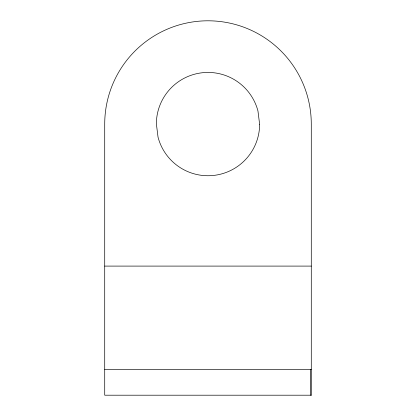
<?xml version="1.0" encoding="UTF-8"?>
<svg xmlns="http://www.w3.org/2000/svg" width="416" height="416" viewBox="0 0 416 416"><rect width="100%" height="100%" fill="white"/><g stroke="black" fill="none" stroke-linecap="round" stroke-linejoin="round"><path stroke-width="0.62" d="M104.718 266.094L311.282 266.094M104.718 369.377L311.282 369.377M310.679 369.377L310.679 395.2M311.282 395.2L104.718 395.2L104.718 124.082A103.282 103.282 0 0 1 208 20.8A103.282 103.282 0 0 1 311.282 124.082L311.282 395.2M259.641 124.389L257.962 111.015A51.641 51.641 0 0 0 156.359 123.776L158.038 137.155A51.641 51.641 0 0 0 259.641 124.389"/></g></svg>
